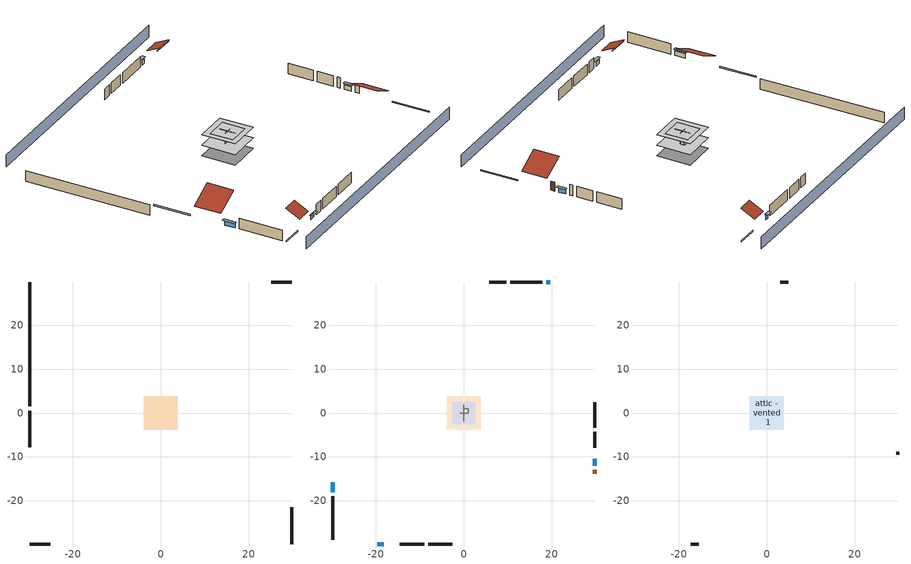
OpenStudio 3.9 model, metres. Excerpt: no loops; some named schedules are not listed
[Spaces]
basement - unconditioned 1
 floor foundation (Slab2 construction): -3.84,-3.84 -3.84,3.84 3.84,3.84 3.84,-3.84 z-2.13
 wall outside (RimJoist1 construction): -29.79,0.55 -29.79,-7.83 z0.3:0.61
 wall outside (RimJoist2 construction): 29.79,29.79 25.13,29.79 z0.3:0.61
 wall outside (RimJoist3 construction): 29.79,-29.79 29.79,-21.41 z0.3:0.61
 wall outside (RimJoist4 construction): -29.79,-29.79 -25.13,-29.79 z0.3:0.61
 wall foundation (FoundationWall1 construction): -29.79,29.79 -29.79,1.48 z-2.13:0.3
garage 1
 floor foundation (Slab1 construction): -2.59,-2.59 -2.59,2.59 2.59,2.59 2.59,-2.59 z0
 wall outside (Wall1 construction): 17.89,29.79 10.57,29.79 z0.3:2.74
 wall outside (Wall2 construction): 29.79,-7.91 29.79,-4.25 z0.3:2.74
 wall outside (Wall12 construction): -14.52,-29.79 -9.04,-29.79 z0.3:2.74
 wall to conditioned space 1 (Wall5 construction Reversed): 0,1.83 0,-1.83 z0.3:2.74
 wall to conditioned space 1 (Wall6 construction Reversed): -0.91,0 0.91,0 z0.3:2.74
conditioned space 1
 floor to basement - unconditioned 1 (Floor2 construction): -3.84,-3.84 -3.84,3.84 3.84,3.84 3.84,-3.84 z0.3
 wall outside (Wall3 construction): -29.79,-18.98 -29.79,-28.87 z0.3:2.74
 wall outside (Wall4 construction): 9.64,29.79 5.81,29.79 z0.3:2.74
 wall outside (Wall7 construction): 29.79,-3.32 29.79,2.48 z0.3:2.74
 wall outside (Wall8 construction): -8.11,-29.79 -2.62,-29.79 z0.3:2.74
 wall outside (AdiabaticWallConstruction): -29.79,-15.75 -29.79,-18.05 / 29.79,-11.97 29.79,-10.45 z0.3:1.34; 19.66,29.79 18.82,29.79 z0.3:1.4; -19.66,-29.79 -18.25,-29.79 z0.3:1.25
 wall outside (AdiabaticWallConstruction 1): 29.79,-13.82 29.79,-12.9 z0.3:2.34
 window (WindowConstruction): -29.79,-15.75 -29.79,-18.05 z0.3:1.34
 window (WindowConstruction 1): 19.66,29.79 18.82,29.79 z0.3:1.4
 window (WindowConstruction 2): 29.79,-11.97 29.79,-10.45 z0.3:1.34
 window (WindowConstruction 3): -19.66,-29.79 -18.25,-29.79 z0.3:1.25
 door (Door): 29.79,-13.82 29.79,-12.9 z0.3:2.34
furnace airloop ret air space
 floor adiabatic (AdiabaticConst): 0,0 0,1 1,1 1,0 z0
 wall adiabatic (AdiabaticConst): 0,1 0,0 1,0 1,1 0,1 z0:1
 ceiling adiabatic (AdiabaticConst): 1,0 1,1 0,1 0,0 z1
attic - vented 1
 floor to garage 1 (Floor1 construction): -2.59,-2.59 -2.59,2.59 2.59,2.59 2.59,-2.59 z2.74
 floor to conditioned space 1 (Floor3 construction Reversed): -3.84,-3.84 -3.84,3.84 3.84,3.84 3.84,-3.84 z2.74
 wall outside (Wall9 construction): 4.89,29.79 3.02,29.79 z0.3:2.74
 wall outside (Wall10 construction): -17.32,-29.79 -15.45,-29.79 z0.3:2.74
 wall outside (Wall11 construction): 29.79,-9.52 29.79,-8.83 z0.3:2.74
 roof outside (Roof1 construction): -29.79,-14.82,2.74 -24.38,-14.82,5.45 -24.38,-8.76,5.45 -29.79,-8.76,2.74
 roof outside (Roof2 construction): 20.58,29.79,2.74 20.58,26.56,4.36 24.2,26.56,4.36 24.2,29.79,2.74
 roof outside (Roof3 construction): -20.58,-29.79,2.74 -20.58,-26.56,4.36 -24.2,-26.56,4.36 -24.2,-29.79,2.74
 roof outside (Roof4 construction): 29.79,-14.75,2.74 24.66,-14.75,5.31 24.66,-20.48,5.31 29.79,-20.48,2.74
shading: -29.79,-34.37 29.79,-34.37 / 29.79,34.37 -29.79,34.37 z0:2.74; -29.79,-18.35 -29.79,-15.44 -30.4,-15.44 -30.4,-18.35 z1.65; 18.51,29.79 19.96,29.79 19.96,30.4 18.51,30.4 z1.71; 29.79,-10.14 29.79,-12.28 30.4,-12.28 30.4,-10.14 z1.65; -17.94,-29.79 -19.96,-29.79 -19.96,-30.4 -17.94,-30.4 z1.55
[Site]
Portland Intl Arpt_OR: Latitude {deg}=45.59; Longitude {deg}=-122.6; Time Zone {hr}=-8; Elevation {m}=33; Terrain=Suburbs; Keep Site Location Information=Yes
[Site:GroundTemperature:Shallow]
10.2558, 8.96328, 8.85977, 9.47314, 11.9355, 14.3863, 16.5111, 17.8571, 17.9714, 16.8767, 14.8061, 12.4304
[Site:WaterMainsTemperature]
Calculation Method=Schedule; Temperature Schedule=mains temperature schedule
[Building]
Building 1
[Material] Roughness=Rough
Name | Thickness {m} | Conductivity {W/m-K} | Density {kg/m3} | Specific Heat {J/kg-K} | Thermal Absorptance | Solar Absorptance | Visible Absorptance
asphalt or fiberglass shingles | 0.00635 | 0.162714 | 1121.4 | 1465.45 | 0.9 | 0.85 | 0.85
roof rigid ins | 0.00281632 | 0.029427 | 32.04 | 1214.23 | 0.9 | 0.7 | 0.7
osb sheathing 0.5 in. | 0.0127 | 0.115458 | 512.64 | 1214.23 | 0.9 | 0.6 | 0.6
wood siding | 0.0254 | 0.102417 | 544.68 | 1172.36 | 0.9 | 0.85 | 0.85
osb sheathing 0.5 in. 1 | 0.0127 | 0.115458 | 512.64 | 1214.23 | 0.9 | 0.7 | 0.7
wall stud and cavity | 0.1397 | 0.727959 | 139.0536 | 1170.24 | 0.9 | 0.6 | 0.6
wall stud and cavity 1 | 0.1397 | 0.550994 | 139.0536 | 1170.24 | 0.9 | 0.7 | 0.7
gypsum board | 0.0127 | 0.160291 | 801 | 837.4 | 0.9 | 0.6 | 0.6
osb sheathing 0.5 in. 2; osb sheathing 0.5 in. 3 | 0.0127 | 0.115458 | 512.64 | 1214.23
wall stud and cavity 2 | 0.1397 | 0.335416 | 139.0536 | 1170.24 | 0.9 | 0.7 | 0.7
rim joist stud and cavity | 0.0508 | 0.178688 | 50.32683 | 1063.81 | 0.9 | 0.6 | 0.6
ceiling stud and cavity | 0.1397 | 1.39189 | 65.682 | 1177.47 | 0.9 | 0.7 | 0.7
floor stud and cavity | 0.1397 | 0.923637 | 92.3553 | 1139.71 | 0.9 | 0.7 | 0.7
osb sheathing 0.75 in. | 0.01905 | 0.115458 | 512.64 | 1214.23 | 0.9 | 0.7 | 0.7
floor covering | 0.0127 | 0.0433444 | 54.468 | 1339.84 | 0.9 | 0.6 | 0.6
ceiling loosefill ins | 0.338667 | 0.0480833 | 16.02 | 1046.75 | 0.9 | 0.7 | 0.7
ceiling stud and cavity 1 | 0.1397 | 0.0920385 | 65.682 | 1177.47 | 0.9 | 0.7 | 0.7
concrete 4.0 in. | 0.1016 | 1.803125 | 2242.8 | 837.4 | 0.9 | 0.7 | 0.7
concrete 8.0 in. | 0.2032 | 1.803125 | 2242.8 | 837.4 | 0.9 | 0.7 | 0.7
wood siding 1; wood siding 2 | 0.0254 | 0.102417 | 544.68 | 1172.36
wall rigid ins | 0.512978 | 0.029427 | 32.04 | 1214.23 | 0.9 | 0.7 | 0.7
wall stud and cavity 3 | 0.0889 | 0.380278 | 52.3479 | 1209.89 | 0.9 | 0.7 | 0.7
door material | 0.04445 | 0.0612267 | 512.64 | 1214.23 | 0.9 | 0.7 | 0.7
wall stud and cavity 4 | 0.0889 | 0.391764 | 83.0341 | 1211.67 | 0.9 | 0.7 | 0.7
furniture material conditioned space 1; furniture material garage 1; furniture material basement - unconditioned 1 | 0.1524 | 0.115458 | 640.8 | 1214.23 | 0.9 | 0.6 | 0.6
[Construction]
Roof1 construction; Roof2 construction; Roof3 construction; Roof4 construction: asphalt or fiberglass shingles, roof rigid ins, osb sheathing 0.5 in.
Wall1 construction; Wall2 construction: wood siding, osb sheathing 0.5 in. 1, wall stud and cavity
Wall3 construction; Wall4 construction: wood siding, osb sheathing 0.5 in. 1, wall stud and cavity 1, gypsum board
Wall5 construction Reversed: gypsum board, wall stud and cavity 2, osb sheathing 0.5 in. 2
Wall6 construction Reversed: gypsum board, wall stud and cavity 2, osb sheathing 0.5 in. 3
Wall7 construction; Wall8 construction: wood siding, osb sheathing 0.5 in. 2, wall stud and cavity 1, gypsum board
Wall9 construction; Wall10 construction; Wall11 construction; Wall12 construction: wood siding, osb sheathing 0.5 in. 2, wall stud and cavity
RimJoist1 construction; RimJoist2 construction; RimJoist3 construction; RimJoist4 construction: wood siding, rim joist stud and cavity
Floor1 construction: ceiling stud and cavity
Floor2 construction: floor stud and cavity, osb sheathing 0.75 in., floor covering
Floor3 construction Reversed: gypsum board, ceiling stud and cavity 1, ceiling loosefill ins
Slab1 construction; Slab2 construction: concrete 4.0 in.
FoundationWall1 construction: concrete 8.0 in.
WindowConstruction; WindowConstruction 1; WindowConstruction 2; WindowConstruction 3: WindowMaterial
AdiabaticWallConstruction: wood siding 1, wall rigid ins, wall stud and cavity 3, gypsum board
Door: door material
AdiabaticWallConstruction 1: wood siding 2, wall rigid ins, wall stud and cavity 3, gypsum board
PartitionWallConstruction: gypsum board, wall stud and cavity 4, gypsum board
furniture construction conditioned space 1: furniture material conditioned space 1
furniture construction garage 1: furniture material garage 1
furniture construction basement - unconditioned 1: furniture material basement - unconditioned 1
AdiabaticConst: Adiabatic
[WindowMaterial:SimpleGlazingSystem]
WindowMaterial: U-Factor {W/m2-K}=2.15764; Solar Heat Gain Coefficient=0.44
[Material:NoMass]
Adiabatic: Roughness=Rough; Thermal Resistance {m2-K/W}=176.1
[ThermalZone] Multiplier=1; Use Ideal Air Loads=No
Name | Volume {m3} | Thermostat
conditioned space | 143.623 | conditioned space temperature setpoint
attic - vented | 59.0888
garage | 65.242
basement - unconditioned | 143.623
furnace airloop ret air zone | 1
[Sizing:Zone] Zone Cooling Design Supply Air Temperature Input Method=SupplyAirTemperature; Zone Cooling Design Supply Air Temperature {C}=14; Zone Cooling Design Supply Air Temperature Difference {deltaC}=11.11; Zone Heating Design Supply Air Temperature Input Method=SupplyAirTemperature; Zone Heating Design Supply Air Temperature {C}=40; Zone Heating Design Supply Air Temperature Difference {deltaC}=11.11; Zone Cooling Design Supply Air Humidity Ratio {kg-H2O/kg-air}=0.0085; Zone Heating Design Supply Air Humidity Ratio {kg-H2O/kg-air}=0.008; Cooling Design Air Flow Method=DesignDay; Heating Design Air Flow Method=DesignDay; Account for Dedicated Outdoor Air System=No; Dedicated Outdoor Air System Control Strategy=NeutralSupplyAir; Dedicated Outdoor Air Low Setpoint Temperature for Design {C}=autosize; Dedicated Outdoor Air High Setpoint Temperature for Design {C}=autosize; Zone Load Sizing Method=Sensible Load Only No Latent Load; Zone Latent Cooling Design Supply Air Humidity Ratio Input Method=HumidityRatioDifference; Zone Cooling Design Supply Air Humidity Ratio Difference {kgWater/kgDryAir}=0.005; Zone Latent Heating Design Supply Air Humidity Ratio Input Method=HumidityRatioDifference; Zone Humidification Design Supply Air Humidity Ratio Difference {kgWater/kgDryAir}=0.005; Sizing Option=Coincident
attic - vented; garage; basement - unconditioned; furnace airloop ret air zone
[Space]
Name | Thermal Zone | Volume {m3}
conditioned space 1 | conditioned space | 143.623
attic - vented 1 | attic - vented | 59.0888
garage 1 | garage | 65.242
basement - unconditioned 1 | basement - unconditioned | 143.623
furnace airloop ret air space | furnace airloop ret air zone
[ThermostatSetpoint:DualSetpoint]
conditioned space temperature setpoint: Heating Setpoint Temperature Schedule=heating setpoint; Cooling Setpoint Temperature Schedule=cooling setpoint; Temperature Difference Between Cutout And Setpoint {deltaC}=0
[Foundation:Kiva] Wall Depth Below Slab {m}=0.2032
Name | Initial Indoor Air Temperature {C} | Wall Height Above Grade {m}
Foundation Kiva 1 | 13.4258 | 0.1016
Foundation Kiva 2 | 9.52053 | 0.3048
[Foundation:Kiva:Settings]
Soil Conductivity {W/m-K}=1.9041; Soil Density {kg/m3}=1842.3; Soil Specific Heat {J/kg-K}=418.7; Ground Solar Absorptivity=0.9; Ground Thermal Absorptivity=0.9; Ground Surface Roughness {m}=0.03; Far-Field Width {m}=40; Deep-Ground Boundary Condition=ZeroFlux; Deep-Ground Depth {m}=40; Minimum Cell Dimension {m}=0.2; Maximum Cell Growth Coefficient=3; Simulation Timestep=Timestep
[SurfaceProperty:ExposedFoundationPerimeter] Exposed Perimeter Calculation Method=TotalExposedPerimeter
Name | Total Exposed Perimeter {m}
Slab1 | 16.4592
Slab2 | 28.31592
[SurfaceProperty:IncidentSolarMultiplier] Incident Solar Multiplier=1; Incident Solar Multiplier Schedule=trans schedule winter=0.85 summer=0.7
Window1; Window2; Window3; Window4
[InternalMass:Definition] Design Level Calculation Method=SurfaceArea
Name | Construction | Surface Area {m2}
partition wall mass | PartitionWallConstruction | 58.90053
furniture mass conditioned space 1 | furniture construction conditioned space 1 | 23.56021
furniture mass garage 1 | furniture construction garage 1 | 2.67561
furniture mass basement - unconditioned 1 | furniture construction basement - unconditioned 1 | 23.56021
[InternalMass] Multiplier=1
Name | Internal Mass Definition | Space or SpaceType
partition wall mass | partition wall mass | conditioned space 1
furniture mass conditioned space 1 | furniture mass conditioned space 1 | conditioned space 1
furniture mass garage 1 | furniture mass garage 1 | garage 1
furniture mass basement - unconditioned 1 | furniture mass basement - unconditioned 1 | basement - unconditioned 1
[EnergyManagementSystem:Sensor]
Name | Output Variable or Output Meter Index Key | Output Variable or Output Meter
water_heater_T_set | water heater setpoint | Schedule Value
out_pb_s |  | Site Outdoor Air Barometric Pressure
out_wt_s |  | Site Outdoor Air Humidity Ratio
site_vw_s |  | Site Wind Speed
cool_season | cooling season schedule | Schedule Value
furnace_airloop_AH_MFR_s | Node 7 | System Node Mass Flow Rate
furnace_airloop_AH_VFR_s | Node 7 | System Node Current Density Volume Flow Rate
furnace_airloop_AH_Tout_s | Node 7 | System Node Temperature
furnace_airloop_AH_Wout_s | Node 7 | System Node Humidity Ratio
furnace_airloop_RA_T_s | Node 10 | System Node Temperature
furnace_airloop_Ra_W_s | Node 10 | System Node Humidity Ratio
furnace_airloop_0_DZ_T_s | basement - unconditioned | Zone Air Temperature
furnace_airloop_0_DZ_W_s | basement - unconditioned | Zone Mean Air Humidity Ratio
natural_vent_s | natural vent schedule | Schedule Value
htg_sp_s | heating setpoint | Schedule Value
clg_sp_s | cooling setpoint | Schedule Value
mech_vent_range_fan_0_sch_s | mech vent range fan 0 schedule | Schedule Value
mech_vent_bath_fan_0_sch_s | mech vent bath fan 0 schedule | Schedule Value
clothes_dryer_exhaust_0_sch_s | clothes_dryer | Schedule Value
htg_load_cond |  | Heating:EnergyTransfer:Zone:CONDITIONED SPACE
clg_load_cond |  | Cooling:EnergyTransfer:Zone:CONDITIONED SPACE
htg_load_duct |  | Heating:EnergyTransfer:Zone:FURNACE AIRLOOP RET AIR ZONE
clg_load_duct |  | Cooling:EnergyTransfer:Zone:FURNACE AIRLOOP RET AIR ZONE
s_conv | Floor2 | Surface Inside Face Convection Heat Gain Energy
s_ig | Floor2 | Surface Inside Face Internal Gains Radiation Heat Gain Energy
s_sol | Floor2 | Surface Inside Face Solar Radiation Heat Gain Energy
s_lgt | Floor2 | Surface Inside Face Lights Radiation Heat Gain Energy
s_surf | Floor2 | Surface Inside Face Net Surface Thermal Radiation Heat Gain Energy
s_conv_1 | Floor3 | Surface Inside Face Convection Heat Gain Energy
s_ig_1 | Floor3 | Surface Inside Face Internal Gains Radiation Heat Gain Energy
s_sol_1 | Floor3 | Surface Inside Face Solar Radiation Heat Gain Energy
s_lgt_1 | Floor3 | Surface Inside Face Lights Radiation Heat Gain Energy
s_surf_1 | Floor3 | Surface Inside Face Net Surface Thermal Radiation Heat Gain Energy
ss_sol | Door1 | Surface Inside Face Solar Radiation Heat Gain Energy
ss_lgt | Door1 | Surface Inside Face Lights Radiation Heat Gain Energy
ss_conv | Door1 | Surface Inside Face Convection Heat Gain Energy
ss_ig | Door1 | Surface Inside Face Internal Gains Radiation Heat Gain Energy
ss_surf | Door1 | Surface Inside Face Net Surface Thermal Radiation Heat Gain Energy
ss_conv_1 | Window1 | Surface Inside Face Convection Heat Gain Energy
ss_ig_1 | Window1 | Surface Inside Face Internal Gains Radiation Heat Gain Energy
ss_surf_1 | Window1 | Surface Inside Face Net Surface Thermal Radiation Heat Gain Energy
ss_trans_in | Window1 | Surface Window Transmitted Solar Radiation Rate
ss_back_out | Window1 | Surface Window Shortwave from Zone Back Out Window Heat Transfer Rate
ss_trans_out | Window1 | Surface Inside Face Initial Transmitted Diffuse Transmitted Out Window Solar Radiation Rate
ss_conv_2 | Window2 | Surface Inside Face Convection Heat Gain Energy
ss_ig_2 | Window2 | Surface Inside Face Internal Gains Radiation Heat Gain Energy
ss_surf_2 | Window2 | Surface Inside Face Net Surface Thermal Radiation Heat Gain Energy
ss_trans_in_1 | Window2 | Surface Window Transmitted Solar Radiation Rate
ss_back_out_1 | Window2 | Surface Window Shortwave from Zone Back Out Window Heat Transfer Rate
ss_trans_out_1 | Window2 | Surface Inside Face Initial Transmitted Diffuse Transmitted Out Window Solar Radiation Rate
ss_conv_3 | Window3 | Surface Inside Face Convection Heat Gain Energy
ss_ig_3 | Window3 | Surface Inside Face Internal Gains Radiation Heat Gain Energy
ss_surf_3 | Window3 | Surface Inside Face Net Surface Thermal Radiation Heat Gain Energy
ss_trans_in_2 | Window3 | Surface Window Transmitted Solar Radiation Rate
ss_back_out_2 | Window3 | Surface Window Shortwave from Zone Back Out Window Heat Transfer Rate
ss_trans_out_2 | Window3 | Surface Inside Face Initial Transmitted Diffuse Transmitted Out Window Solar Radiation Rate
ss_conv_4 | Window4 | Surface Inside Face Convection Heat Gain Energy
ss_ig_4 | Window4 | Surface Inside Face Internal Gains Radiation Heat Gain Energy
ss_surf_4 | Window4 | Surface Inside Face Net Surface Thermal Radiation Heat Gain Energy
ss_trans_in_3 | Window4 | Surface Window Transmitted Solar Radiation Rate
ss_back_out_3 | Window4 | Surface Window Shortwave from Zone Back Out Window Heat Transfer Rate
ss_trans_out_3 | Window4 | Surface Inside Face Initial Transmitted Diffuse Transmitted Out Window Solar Radiation Rate
s_conv_2 | Wall3 | Surface Inside Face Convection Heat Gain Energy
s_ig_2 | Wall3 | Surface Inside Face Internal Gains Radiation Heat Gain Energy
s_sol_2 | Wall3 | Surface Inside Face Solar Radiation Heat Gain Energy
s_lgt_2 | Wall3 | Surface Inside Face Lights Radiation Heat Gain Energy
s_surf_2 | Wall3 | Surface Inside Face Net Surface Thermal Radiation Heat Gain Energy
s_conv_3 | Wall4 | Surface Inside Face Convection Heat Gain Energy
s_ig_3 | Wall4 | Surface Inside Face Internal Gains Radiation Heat Gain Energy
s_sol_3 | Wall4 | Surface Inside Face Solar Radiation Heat Gain Energy
s_lgt_3 | Wall4 | Surface Inside Face Lights Radiation Heat Gain Energy
s_surf_3 | Wall4 | Surface Inside Face Net Surface Thermal Radiation Heat Gain Energy
s_conv_4 | Wall5 | Surface Inside Face Convection Heat Gain Energy
s_ig_4 | Wall5 | Surface Inside Face Internal Gains Radiation Heat Gain Energy
s_sol_4 | Wall5 | Surface Inside Face Solar Radiation Heat Gain Energy
s_lgt_4 | Wall5 | Surface Inside Face Lights Radiation Heat Gain Energy
[ElectricEquipment:Definition] Design Level Calculation Method=EquipmentLevel
Name | Design Level {W} | Fraction Latent | Fraction Radiant | Fraction Lost
ceiling fan | 19.3085 | 0 | 0.558 | 0
clothes washer | 563.741 | 0.03 | 0.162 | 0.7
clothes dryer | 8222.99 | 0.015 | 0.081 | 0.85
dishwasher | 994.182 | 0.3 | 0.18 | 0.4
fridge | 43.7215 | 0 | 0.6 | 0
freezer | 194.914 | 0 | 0.6 | 0
cooking range | 103.491 | 0.16 | 0.384 | 0.2
misc tv | 269.931 | 0 | 0.6 | 0
misc plug loads | 212.548 | 0.021 | 0.558 | 0.049
whole house fan; mech vent house fan | 0 | 0 | 0 | 1
mech vent house fan cfis | 0 | 0 | 0 | 0
mech vent range fan 0 | 30 | 0 | 0 | 1
mech vent bath fan 0 | 45 | 0 | 0 | 1
[ElectricEquipment]
Name | Electric Equipment Definition | Space or SpaceType | Schedule
ceiling fan | ceiling fan | conditioned space 1 | ceiling_fan
clothes washer | clothes washer | conditioned space 1 | clothes_washer
clothes dryer | clothes dryer | conditioned space 1 | clothes_dryer
dishwasher | dishwasher | conditioned space 1 | dishwasher
fridge | fridge | conditioned space 1 | fridge schedule
freezer | freezer | garage 1 | freezer schedule
cooking range | cooking range | conditioned space 1 | cooking_range
misc tv | misc tv | conditioned space 1 | plug_loads_tv
misc plug loads | misc plug loads | conditioned space 1 | plug_loads_other
whole house fan | whole house fan | conditioned space 1 | Always On Discrete
mech vent house fan | mech vent house fan | conditioned space 1 | mech vent house fan schedule
mech vent house fan cfis | mech vent house fan cfis | conditioned space 1 | mech vent house fan cfis schedule
mech vent range fan 0 | mech vent range fan 0 | conditioned space 1 | mech vent range fan 0 schedule
mech vent bath fan 0 | mech vent bath fan 0 | conditioned space 1 | mech vent bath fan 0 schedule
[OtherEquipment:Definition] Design Level Calculation Method=EquipmentLevel
Name | Design Level {W} | Fraction Latent | Fraction Radiant | Fraction Lost
water heater sens; furnace airloop_0 SupSensLkToCond; furnace airloop_0 SupCondToLv; furnace airloop_0 RetCondToRP; furnace airloop_0 RetSensLkToRP; furnace airloop_0 SupCondToDZ; furnace airloop_0 RetCondToDZ; furnace airloop_0 SupSensLkToDZ; mech vent house fan sensible load | 0 | 0 | 0 | 0
water heater lat; furnace airloop_0 SupLatLkToCond; furnace airloop_0 RetLatLkToRP; furnace airloop_0 SupLatLkToDZ; mech vent house fan latent load | 0 | 1 | 0 | 0
water heater energy adjustment1 | 0.01 | 0 | 0 | 1
clothes dryer 2 | 0 | 0.015 | 0.081 | 0.85
cooking range 2 | 3033.02 | 0.16 | 0.384 | 0.2
general water use sensible | -25.2881 | 0 | 0.6 | 0
general water use latent | 25.6591 | 1 | 0 | 0
[OtherEquipment]
Name | Other Equipment Definition | Space or SpaceType | Schedule | Fuel Type
water heater sens | water heater sens | conditioned space 1 | Always On Discrete
water heater lat | water heater lat | conditioned space 1 | Always On Discrete
water heater energy adjustment1 | water heater energy adjustment1 | conditioned space 1 | Always On Discrete | Electricity
clothes dryer 1 | clothes dryer 2 | conditioned space 1 | clothes_dryer | Electricity
cooking range 1 | cooking range 2 | conditioned space 1 | cooking_range | NaturalGas
general water use sensible | general water use sensible | conditioned space 1 | general water use schedule
general water use latent | general water use latent | conditioned space 1 | general water use schedule
furnace airloop_0 SupSensLkToCond | furnace airloop_0 SupSensLkToCond | conditioned space 1 | Always On Discrete
furnace airloop_0 SupLatLkToCond | furnace airloop_0 SupLatLkToCond | conditioned space 1 | Always On Discrete
furnace airloop_0 SupCondToLv | furnace airloop_0 SupCondToLv | conditioned space 1 | Always On Discrete
furnace airloop_0 RetCondToRP | furnace airloop_0 RetCondToRP | furnace airloop ret air space | Always On Discrete
furnace airloop_0 RetSensLkToRP | furnace airloop_0 RetSensLkToRP | furnace airloop ret air space | Always On Discrete
furnace airloop_0 RetLatLkToRP | furnace airloop_0 RetLatLkToRP | furnace airloop ret air space | Always On Discrete
furnace airloop_0 SupCondToDZ | furnace airloop_0 SupCondToDZ | basement - unconditioned 1 | Always On Discrete
furnace airloop_0 RetCondToDZ | furnace airloop_0 RetCondToDZ | basement - unconditioned 1 | Always On Discrete
furnace airloop_0 SupSensLkToDZ | furnace airloop_0 SupSensLkToDZ | basement - unconditioned 1 | Always On Discrete
furnace airloop_0 SupLatLkToDZ | furnace airloop_0 SupLatLkToDZ | basement - unconditioned 1 | Always On Discrete
mech vent house fan sensible load | mech vent house fan sensible load | conditioned space 1 | Always On Discrete
mech vent house fan latent load | mech vent house fan latent load | conditioned space 1 | Always On Discrete
[WaterUse:Equipment:Definition]
Name | Peak Flow Rate {m3/s}
clothes washer | 1.08101e-05
dishwasher | 7.59035e-06
[Lights:Definition] Design Level Calculation Method=LightingLevel; Fraction Radiant=0.6; Fraction Visible=0.2; Return Air Fraction=0
Name | Lighting Level {W}
interior lighting | 108.666
garage lighting | 7.17972
[Lights] Fraction Replaceable=1
Name | Lights Definition | Space or SpaceType | Schedule
interior lighting | interior lighting | conditioned space 1 | lighting_interior
garage lighting | garage lighting | garage 1 | lighting_garage
[Exterior:Lights:Definition]
exterior lighting: Design Level {W}=5.05151
[Exterior:Lights]
exterior lighting: Exterior Lights Definition=exterior lighting; Schedule=exterior lighting schedule
[People:Definition]
occupants: Number of People Calculation Method=People; Number of People {people}=1; Fraction Radiant=0.314171; Sensible Heat Fraction=0.56303; Carbon Dioxide Generation Rate {m3/s-W}=0; Enable ASHRAE 55 Comfort Warnings=No; Mean Radiant Temperature Calculation Type=EnclosureAveraged
[People]
occupants: People Definition=occupants; Space or SpaceType=conditioned space 1; Number of People Schedule=occupants; Activity Level Schedule=occupants activity schedule; Multiplier=1
[ZoneMixing] Schedule=Always On Continuous; Design Flow Rate Calculation Method=Flow/Zone; Design Flow Rate {m3/s}=0
Name | Zone or Space | Source Zone or Space
furnace airloop_0 ZoneMixDZToCond mix | conditioned space | basement - unconditioned
furnace airloop_0 ZoneMixCondToDZ mix | basement - unconditioned | conditioned space
whole house fan mix | attic - vented | conditioned space
[SpaceInfiltration:DesignFlowRate] Schedule=Always On Discrete
Name | Space or SpaceType | Design Flow Rate Calculation Method | Design Flow Rate {m3/s} | Air Changes per Hour {1/hr} | Constant Term Coefficient | Temperature Term Coefficient | Velocity Term Coefficient | Velocity Squared Term Coefficient
natural vent flow; whole house fan flow; infil flow | conditioned space 1 | Flow/Space | 0
infil basement - unconditioned 1 | basement - unconditioned 1 | AirChanges/Hour |  | 0.1 | 1 | 0 | 0 | 0
basement_unconditioned 1 duct leakage imbalance infil flow | basement - unconditioned 1 | Flow/Space | 0
[SpaceInfiltration:EffectiveLeakageArea] Schedule=Always On Discrete
Name | Space or SpaceType | Effective Air Leakage Area {cm2} | Stack Coefficient | Wind Coefficient
infil garage 1 | garage 1 | 271.837 | 0.000129147 | 4.64657e-05
infil attic - vented 1 | attic - vented 1 | 2854.93 | 0.000143909 | 3.43339e-05
